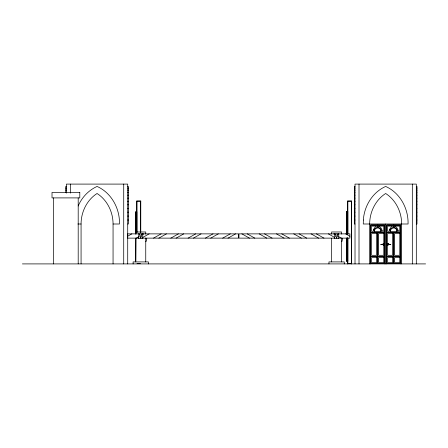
<?xml version="1.0" encoding="UTF-8"?>
<svg xmlns="http://www.w3.org/2000/svg" width="448" height="448" viewBox="0 0 448 448"><rect width="100%" height="100%" fill="white"/><g stroke="black" fill="none" stroke-linecap="round" stroke-linejoin="round"><path stroke-width="0.67" d="M384.39 244.39C383.628 245.862 382.603 243.426 384.322 244.11M390.141 244.614C388.78 244.686 388.209 244.065 389.878 244.322M81.071 263.906L81.071 224C81.049 212.055 86.89 199.993 97.065 193.486C107.24 199.993 113.081 212.055 113.058 224L113.058 263.906M381.114 232.232C382.799 225.994 372.54 225.994 374.226 232.232M397.107 232.232C398.793 225.994 388.534 225.994 390.219 232.232M384.222 245.039C385.571 243.813 382.682 243.006 383.309 244.765M383.886 243.762L383.443 243.886L383.555 244.39M383.538 244.16L383.51 244.636M384.21 244.485C384.714 244.966 384.53 243.611 384.177 244.199M386.865 244.765L387.268 243.667L388.007 244.216M387.05 243.947L386.904 244.552M387.548 244.826C388.461 243.807 387.52 243.93 386.798 244.194M387.442 244.95L387.85 244.126M388.086 244.194L387.912 244.916L387.677 244.653M387.778 245.039L388.052 244.205M390.841 244.759L390.001 244.345M146.765 238.409L146.121 241.506L145.751 241.506M342.608 238.409L341.964 241.506L341.594 241.506M381.186 244.614C383.225 244.401 382.402 244.222 383.337 244.686C383.242 244.658 384.625 245.482 383.802 244.748M383.342 244.037L383.975 244.026L384.059 243.667M387.531 244.026C388.013 243.208 386.49 244.115 387.285 243.729M388.455 244.574C387.923 243.583 388.858 245.336 387.957 244.233M78.193 206.002C81.794 197.467 88.581 190.249 97.065 186.441C111.412 192.769 119.958 208.611 119.459 224L113.058 224M383.718 245.095L383.886 244.843M383.555 245.039L383.482 244.653L383.583 244.983M387.755 245C386.854 245.577 387.57 244.278 386.775 244.39M387.61 244.065L387.766 243.757M383.494 243.947L383.426 244.686L382.984 244.177M383.482 244.126L383.449 244.726M387.884 244.726L387.906 244.054L387.111 244.014L387.066 244.81L387.906 244.72L387.285 245.05M383.426 244.905L383.538 244.614M384.362 243.858L383.981 243.992M387.111 245.039L387.206 244.653M383.51 243.97L384.02 243.846M384.07 244.748L384.266 244.143M383.774 244.86L384.244 244.787L384.026 243.813M383.622 244.905L384.518 244.58M387.066 243.97L387.565 243.88M386.882 244.754L387.089 244.496L386.971 244.916M387.733 244.199L388.018 244.014M127.596 236.258L131.863 233.873M136.231 238.129L138.768 236.706M142.761 234.472L143.836 233.873M142.761 237.451L149.156 233.873M153.518 238.129L161.123 233.873M158.844 238.129L166.443 233.873M170.811 238.129L178.416 233.873M176.131 238.129L183.736 233.873M188.104 238.129L195.709 233.873M193.424 238.129L201.029 233.873M205.397 238.129L213.002 233.873M210.717 238.129L218.322 233.873M222.69 238.129L230.294 233.873M228.01 238.129L235.614 233.873M383.69 243.998L384.552 244.39M387.906 244.72L387.71 243.874M384.21 244.294L384.53 244.194M388.125 244.653L387.884 244.054L388.343 244.171M383.23 244.121L383.208 244.653M381.326 244.345L380.492 244.759M387.307 243.813L387.694 243.902M383.981 244.787L383.886 245.134M387.128 245L387.531 244.748L387.615 245.112M387.554 244.86L387.184 244.681M388.679 244.541L388.321 244.177M382.676 244.238C382.458 244.798 382.743 243.975 381.601 244.306M388.433 244.199L388.903 244.518L388.657 244.238M66.422 186.441L65.755 186.441L65.755 192.506L66.422 192.506M127.714 186.441L128.374 186.441L128.374 224L127.714 224M355.018 186.441L354.357 186.441L354.357 224L355.018 224M416.31 186.441L416.976 186.441L416.976 224L416.31 224M65.755 188.115L66.422 188.115M127.714 188.115L128.374 188.115M354.357 188.115L355.018 188.115M416.31 188.115L416.976 188.115M65.755 190.142L66.422 190.142M127.714 190.142L128.374 190.142M354.357 190.142L355.018 190.142M416.31 190.142L416.976 190.142M127.714 192.506L128.374 192.506M354.357 192.506L355.018 192.506M416.31 192.506L416.976 192.506M127.714 195.182L128.374 195.182M354.357 195.182L355.018 195.182M416.31 195.182L416.976 195.182M127.714 198.145L128.374 198.145M354.357 198.145L355.018 198.145M416.31 198.145L416.976 198.145M127.714 201.359L128.374 201.359M354.357 201.359L355.018 201.359M416.31 201.359L416.976 201.359M136.696 201.622L140.778 201.622M347.553 201.622L351.641 201.622M127.714 204.792L128.374 204.792M354.357 204.792L355.018 204.792M416.31 204.792L416.976 204.792M127.714 208.415L128.374 208.415M354.357 208.415L355.018 208.415M416.31 208.415L416.976 208.415M347.861 211.786L346.634 211.786L346.634 234.002M127.714 212.184L128.374 212.184M354.357 212.184L355.018 212.184M416.31 212.184L416.976 212.184M127.714 216.065L128.374 216.065M354.357 216.065L355.018 216.065M416.31 216.065L416.976 216.065M127.714 220.018L128.374 220.018M354.357 220.018L355.018 220.018M416.31 220.018L416.976 220.018M77.874 224L81.071 224M135.772 231.98L145.751 231.98L145.751 234.069M138.768 233.873L127.596 233.873L127.596 238.129L138.768 238.129M142.761 233.873L238.532 233.873L238.532 238.129L142.761 238.129M334.734 233.873L238.963 233.873L238.963 238.129L334.734 238.129M338.727 233.873L349.899 233.873L349.899 238.129L338.727 238.129M387.778 244.39L388.108 244.39M135.772 261.078L135.951 238.168M347.861 261.078L346.634 261.078L346.657 238.168M136.998 263.676L140.47 263.676M347.861 263.676L351.333 263.676M22.4 263.906L425.6 263.906M389.704 244.311L390.023 244.345M382.654 244.541L382.766 244.216M382.984 244.597L383.118 244.154L383.118 244.625M388.102 244.121L387.99 244.686L387.884 244.054M387.766 244.485L388.086 244.58M383.247 244.194L383.566 244.294M386.876 244.216L387.156 244.199M383.426 244.72L383.533 244.014M387.554 243.914L387.8 244.283M387.296 244.994L387.111 244.014L387.134 244.759M345.638 233.873L349.899 236.258M333.665 233.873L334.734 234.472M338.727 236.706L341.27 238.129M328.345 233.873L334.734 237.451M316.372 233.873L323.977 238.129M311.052 233.873L318.657 238.129M299.079 233.873L306.684 238.129M293.759 233.873L301.364 238.129M281.786 233.873L289.391 238.129M276.466 233.873L284.071 238.129M264.494 233.873L272.098 238.129M259.174 233.873L266.778 238.129M247.206 233.873L254.811 238.129M241.886 233.873L249.486 238.129M387.733 244.574L388.018 244.765M384.468 244.765L384.177 244.574L384.362 244.916M387.111 243.74L387.274 244.065M387.61 244.714L387.766 245.022M383.555 243.74L383.723 244.065M384.429 244.227L384.048 243.729L383.886 244.014M383.718 243.684L383.802 244.026M416.31 263.906L416.31 184.094L355.018 184.094L355.018 263.906M412.322 184.094L412.322 263.906M401.66 263.906L401.66 224C401.682 212.055 395.842 199.993 385.666 193.486C375.491 199.993 369.65 212.055 369.673 224L369.673 263.906M400.77 263.906L400.77 224.997L386.551 224.997L386.551 263.906M393.882 225.12L393.882 227.282M393.775 227.259L393.775 225.12L400.658 225.12L400.658 232.232L386.663 232.232L386.663 225.12L393.551 225.12L393.551 227.259M393.775 256.295L393.775 232.478L400.658 232.478L400.658 256.295L386.663 256.295L386.663 232.478L393.551 232.478L393.551 256.295M393.775 263.654L393.775 256.547L400.658 256.547L400.658 263.654L386.663 263.654L386.663 256.547L393.551 256.547L393.551 263.654M393.439 225.12L393.439 227.282M388.791 244.244L388.769 244.53M387.442 243.639L387.442 244.014M387.442 244.765L387.442 245.134M385.666 224L385.666 263.906M384.776 263.906L384.776 224.997L370.558 224.997L370.558 263.906M384.199 244.014L384.199 244.759M377.888 225.12L377.888 227.282M377.782 227.259L377.782 225.12L384.664 225.12L384.664 232.232L370.67 232.232L370.67 225.12L377.558 225.12L377.558 227.259M377.782 256.295L377.782 232.478L384.664 232.478L384.664 256.295L370.67 256.295L370.67 232.478L377.558 232.478L377.558 256.295M377.782 263.654L377.782 256.547L384.664 256.547L384.664 263.654L370.67 263.654L370.67 256.547L377.558 256.547L377.558 263.654M377.446 225.12L377.446 227.282M359.01 184.094L359.01 263.906M351.641 263.906L351.641 200.855L347.553 200.855L347.553 233.895M351.333 201.622L351.333 263.906M347.861 201.622L347.861 233.811M347.861 238.011L347.861 263.906M347.777 211.786L347.777 234.002M347.777 238.168L347.777 261.078M347.682 211.786L347.682 234.002M347.682 238.168L347.682 261.078M347.553 237.938L347.553 263.906M347.407 211.786L347.407 234.002M347.407 238.168L347.407 261.078M347.25 211.786L347.25 234.002M347.25 238.168L347.25 261.078M347.088 211.786L347.088 234.002M347.088 238.168L347.088 261.078M346.942 211.786L346.942 234.002M346.942 238.168L346.942 261.078M346.814 211.786L346.814 234.002M346.814 238.168L346.814 261.078M346.718 211.786L346.718 234.002M346.718 238.168L346.718 261.078M344.254 263.906L344.254 261.906L328.955 261.906L328.955 263.906M341.594 234.069L341.594 231.98L331.615 231.98L331.615 234.069M341.594 238.062L341.594 261.906M331.615 238.246L331.615 261.906M148.411 263.906L148.411 261.906L133.112 261.906L133.112 263.906M145.751 238.062L145.751 261.906M140.778 232.411L140.778 200.855L136.696 200.855L136.696 232.518M140.47 201.622L140.47 232.411M136.998 201.622L136.998 232.411M136.819 232.613L136.819 211.786L135.772 211.786L135.772 234.069M136.545 211.786L136.545 232.613M136.388 211.786L136.388 232.613M136.231 211.786L136.231 232.613M136.08 211.786L136.08 232.613M135.951 211.786L135.951 234.002M135.794 238.168L135.772 261.906M127.714 263.906L127.714 184.094L66.422 184.094L66.422 193.116M123.721 184.094L123.721 263.906M78.198 197.904L78.198 263.906M70.409 184.094L70.409 193.116M53.614 197.904L53.614 263.906M388.209 244.149L388.209 244.625L388.209 244.154M363.362 220.018L363.272 224L408.055 224C408.559 208.611 400.014 192.769 385.666 186.441C372.596 192.22 364.224 205.974 363.362 220.018M380.772 231.056L380.71 231.734L374.629 231.734C373.61 227.259 380.867 226.369 380.772 231.056M382.116 230.978L383.779 231.235L383.779 226.122L378.666 226.122L378.666 226.402C380.71 226.878 381.993 228.967 382.116 230.978M396.766 231.056L396.704 231.734L390.622 231.734C389.603 227.259 396.861 226.369 396.766 231.056M398.11 230.978L399.773 231.235L399.773 226.122L394.66 226.122L394.66 226.402C396.704 226.878 397.986 228.967 398.11 230.978M373.492 229.494L373.246 231.235L371.56 231.235L371.56 226.122L376.667 226.122L375.127 227.13L373.492 229.494M389.486 229.494L389.239 231.235L387.554 231.235L387.554 226.122L392.661 226.122L391.121 227.13L389.486 229.494M139.591 234.158L139.306 234.326L139.591 234.825L139.882 234.657L139.591 234.158M141.921 234.158L141.63 234.326L141.921 234.825L142.206 234.657L141.921 234.158M140.806 237.468L140.515 237.636L140.806 238.134L141.092 237.966L140.806 237.468M335.574 234.158L335.289 234.326L335.574 234.825L335.866 234.657L335.574 234.158M337.904 234.158L337.618 234.326L337.904 234.825L338.195 234.657L337.904 234.158M336.689 237.468L336.403 237.636L336.689 238.134L336.98 237.966L336.689 237.468M79.794 192.416L52.018 192.416L52.018 197.904L79.794 197.904L79.794 192.416M142.761 233.503L138.768 233.503L138.768 238.661L142.761 238.661L142.761 233.503M338.727 233.503L334.734 233.503L334.734 238.661L338.727 238.661L338.727 233.503M376.667 233.475L371.56 233.475L371.56 255.298L376.667 255.298L376.667 233.475M383.779 233.475L378.666 233.475L378.666 255.298L383.779 255.298L383.779 245.263L383.219 245.263L383.219 243.516L383.779 243.516L383.779 233.475M392.661 233.475L387.554 233.475L387.554 243.516L388.108 243.516L388.108 245.263L387.554 245.263L387.554 255.298L392.661 255.298L392.661 233.475M399.773 233.475L394.66 233.475L394.66 255.298L399.773 255.298L399.773 233.475M376.667 257.544L371.56 257.544L371.56 262.657L376.667 262.657L376.667 257.544M383.779 257.544L378.666 257.544L378.666 262.657L383.779 262.657L383.779 257.544M392.661 257.544L387.554 257.544L387.554 262.657L392.661 262.657L392.661 257.544M399.773 257.544L394.66 257.544L394.66 262.657L399.773 262.657L399.773 257.544M382.564 244.53L382.564 244.244L382.536 244.524M335.966 236.673A0.997 0.997 0 0 0 337.635 236.225A0.997 0.997 0 0 0 336.414 235.004A0.997 0.997 0 0 0 335.966 236.673M140.129 236.673A0.997 0.997 0 0 0 141.798 236.225A0.997 0.997 0 0 0 140.571 235.004A0.997 0.997 0 0 0 140.129 236.673"/></g></svg>
